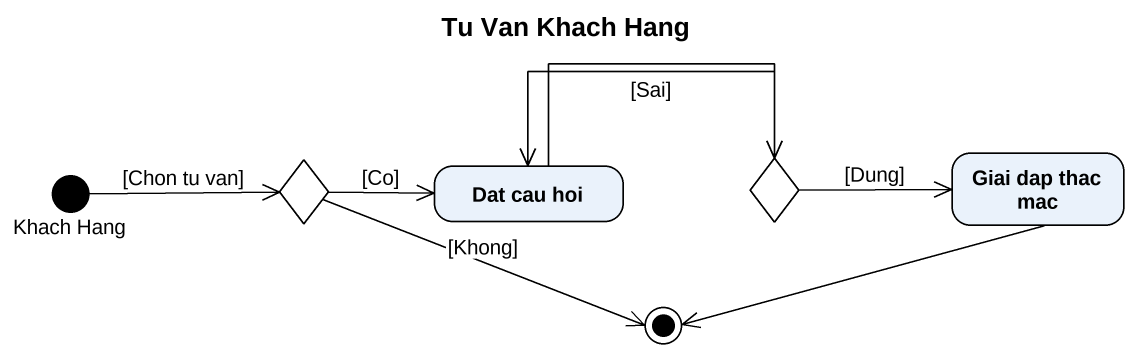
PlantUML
@startuml
title Tu Van Khach Hang
hide empty description
state "Khach Hang" as Khach_Hang <<start>>
state choice1 <<choice>>
state "Dat cau hoi" as Dat_cau_hoi
state choice2 <<choice>>
state "Giai dap thac mac" as Giai_dap_thac_mac
Khach_Hang -right-> choice1 : [Chon tu van]
choice1 -right-> Dat_cau_hoi : [Co]
Dat_cau_hoi -right-> choice2
choice2 -left-> Dat_cau_hoi : [Sai]
choice2 -right-> Giai_dap_thac_mac : [Dung]
choice1 -right-> [*] : [Khong]
Giai_dap_thac_mac -left-> [*]
@enduml
